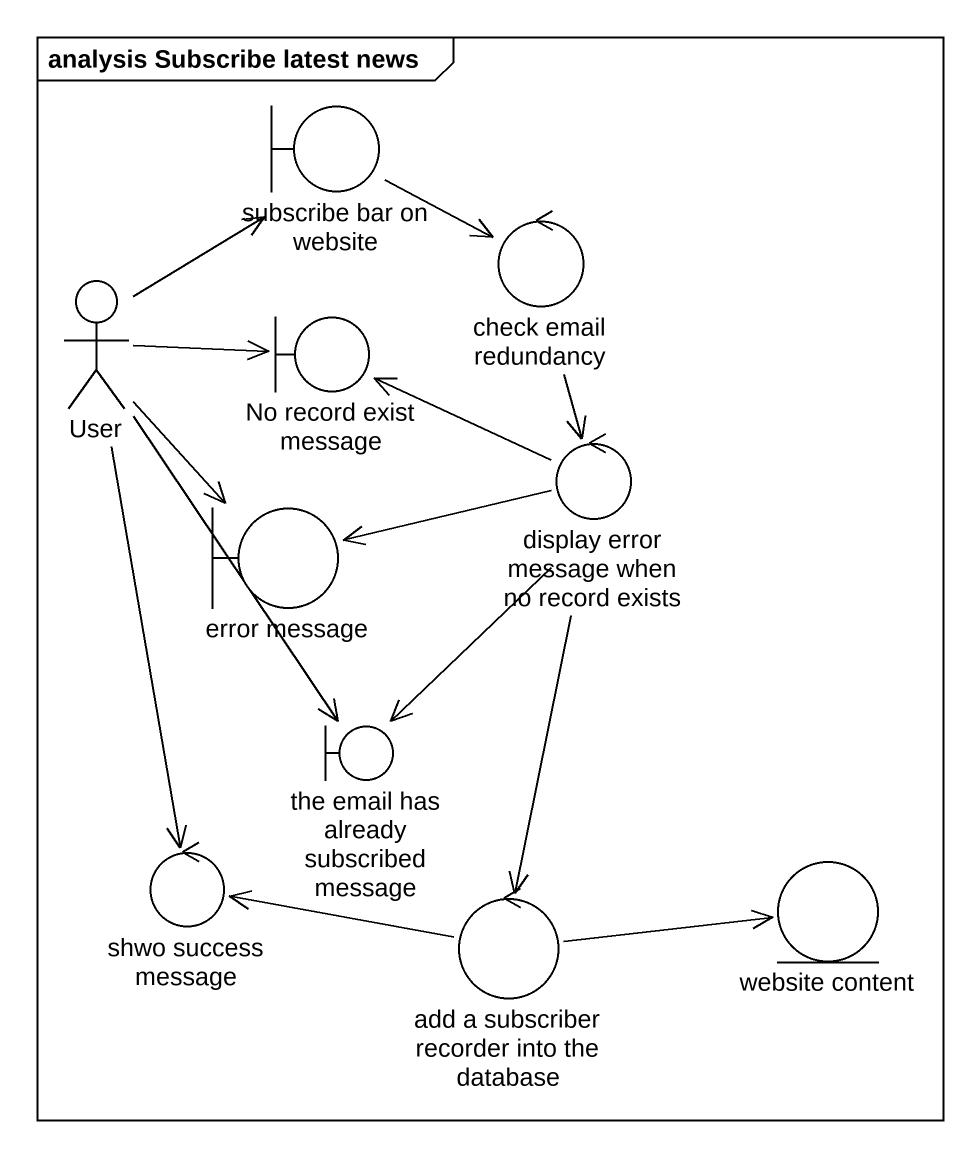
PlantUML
@startuml
mainframe analysis Subscribe latest news
boundary "subscribe bar on website" as subscribe_bar_on_website
control "check email redundancy" as check_email_redundancy
actor User
boundary "No record exist message" as No_record_exist_message
boundary "error message" as error_message
control "display error message when no record exists" as display_error_message_when
boundary "the email has already subscribed message" as the_email_has_already
control "shwo success message" as shwo_success_message
control "add a subscriber recorder into the database" as add_a_subscriber_recorder
entity "website content" as website_content
subscribe_bar_on_website -right-> check_email_redundancy
check_email_redundancy --> display_error_message_when
User -up-> subscribe_bar_on_website
User -right-> No_record_exist_message
User --> error_message
User --> the_email_has_already
User --> shwo_success_message
display_error_message_when -left-> No_record_exist_message
display_error_message_when -left-> error_message
display_error_message_when --> the_email_has_already
display_error_message_when --> add_a_subscriber_recorder
add_a_subscriber_recorder -left-> shwo_success_message
add_a_subscriber_recorder -right-> website_content
@enduml
